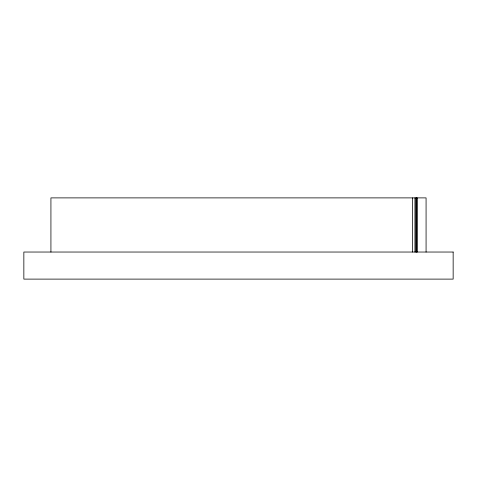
<?xml version="1.0" encoding="UTF-8"?>
<svg xmlns="http://www.w3.org/2000/svg" width="477" height="477" viewBox="0 0 477 477"><rect width="100%" height="100%" fill="white"/><g stroke="black" fill="none" stroke-linecap="round" stroke-linejoin="round"><path stroke-width="0.72" d="M426.074 252.035L426.074 197.889L50.926 197.889L50.926 252.035M417.053 197.889L417.053 252.035M416.916 197.889L416.916 252.035M416.504 197.889L416.504 252.035M415.843 197.889L415.843 252.035M414.942 197.889L414.942 252.035M412.539 197.889L412.539 252.035M453.15 252.035L23.85 252.035L23.85 279.111L453.15 279.111L453.15 252.035"/></g></svg>
